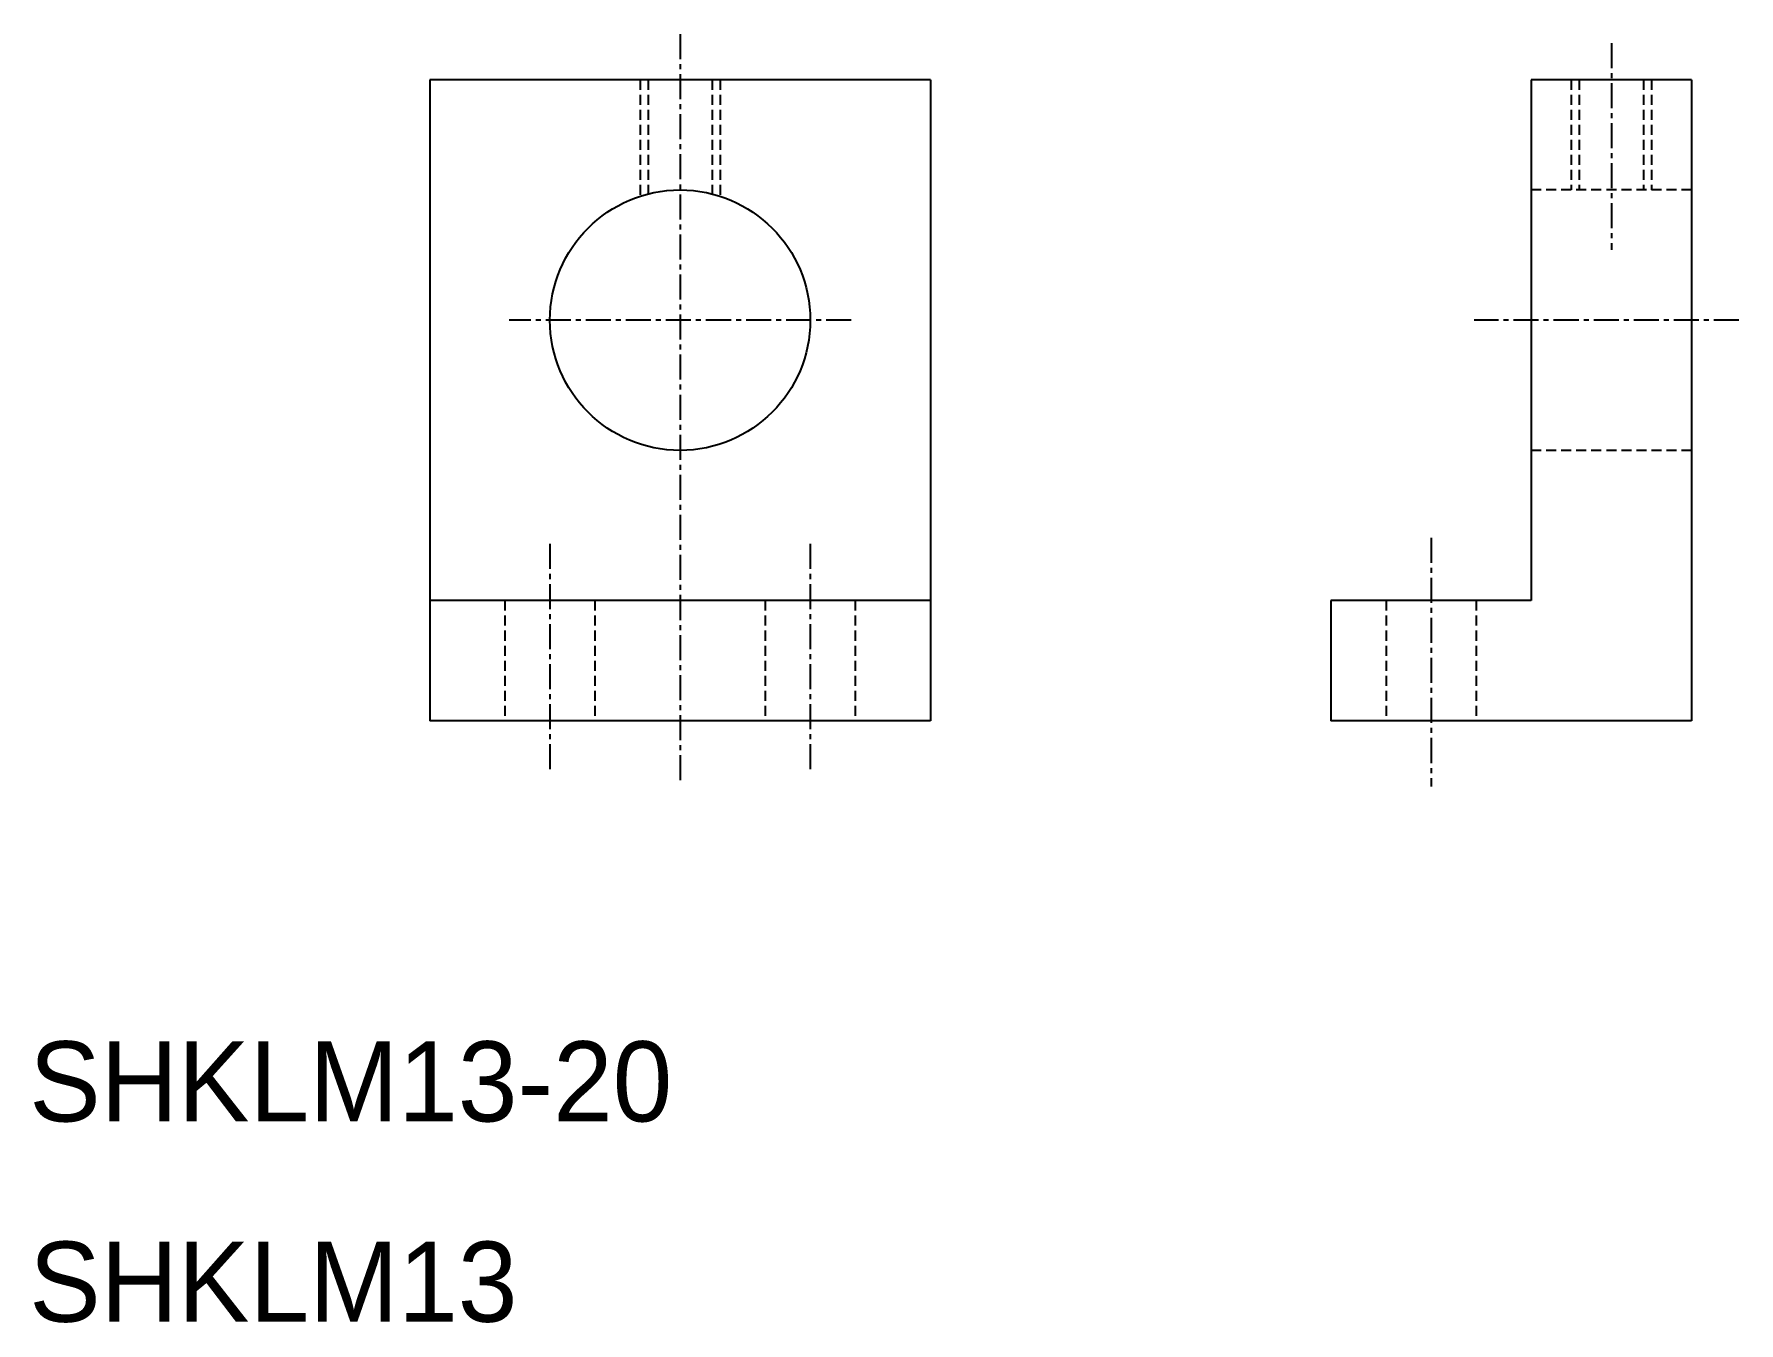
# Model space of a CAD drawing. Extents: x 10.2 to 95.4, y 9.9 to 74.3.
import ezdxf

# ---------------------------------------------------------------- set-up
doc = ezdxf.new("R2010")
doc.units = 0
doc.linetypes.add('CENTER', pattern=[2, 1.25, -0.25, 0.25, -0.25])
doc.linetypes.add('DASHED', pattern=[0.75, 0.5, -0.25])
doc.layers.get('0').update_dxf_attribs({"linetype": 'CONTINUOUS'})
doc.layers.add('CENTER', color=1, linetype='CENTER')

msp = doc.modelspace()

# ---------------------------------------------------------------- linework, layer by layer
at = {"color": 7, "linetype": 'CONTINUOUS'}
for p, q in [((30, 72), (30, 40)), ((55, 72), (30, 72)), ((55, 72), (55, 40)), ((85, 72), (85, 46)), ((93, 72), (85, 72)), ((93, 72), (93, 40)), ((55, 46), (30, 46)), ((85, 46), (75, 46)), ((75, 46), (75, 40)), ((55, 40), (30, 40)), ((42.5, 40), (42.5, 40)), ((48.75, 40), (48.75, 40)), ((93, 40), (75, 40))]:
    msp.add_line(p, q, dxfattribs=at)
at = {"color": 3, "linetype": 'DASHED'}
for p, q in [((40.5, 72), (40.5, 66.185)), ((40.9, 72), (40.9, 66.3)), ((44.1, 72), (44.1, 66.3)), ((44.5, 72), (44.5, 66.185)), ((87, 72), (87, 66.5)), ((87.4, 72), (87.4, 66.5)), ((90.6, 72), (90.6, 66.5)), ((91, 72), (91, 66.5)), ((93, 66.5), (85, 66.5)), ((93, 53.5), (85, 53.5)), ((33.75, 46), (33.75, 40)), ((38.25, 46), (38.25, 40)), ((46.75, 46), (46.75, 40)), ((51.25, 46), (51.25, 40)), ((77.75, 46), (77.75, 40)), ((82.25, 46), (82.25, 40))]:
    msp.add_line(p, q, dxfattribs=at)
at = {"color": 7, "linetype": 'CONTINUOUS'}
msp.add_circle((42.5, 60), 6.5, dxfattribs=at)
at = {"layer": 'CENTER', "color": 1, "linetype": 'CENTER'}
for p, q in [((42.5, 74.281), (42.5, 36.943)), ((89, 73.836), (89, 63.514)), ((51.042, 60), (33.958, 60)), ((95.37, 60), (82.145, 60)), ((36, 48.829), (36, 37.492)), ((49, 48.829), (49, 37.492)), ((80, 49.142), (80, 36.726))]:
    msp.add_line(p, q, dxfattribs=at)

# ---------------------------------------------------------------- texts
at = {"color": 7, "linetype": 'CONTINUOUS'}
for s, p in [('SHKLM13-20', (10, 20)), ('SHKLM13', (10, 10))]:
    msp.add_text(s, height=4, dxfattribs=at).set_placement(p)

doc.saveas('drawing.dxf')
